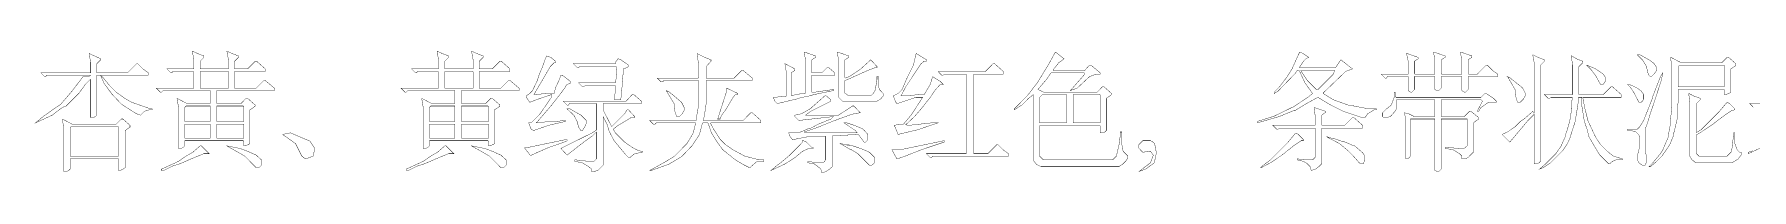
# Model space of a CAD drawing. Extents: x 94 to 452, y -72 to 1042.
# Drawn here: x 223.71 to 272.84, y 625.57 to 629.06 of the extents above; entities that cross this region are included whole.
import ezdxf

# ---------------------------------------------------------------- set-up
doc = ezdxf.new("R2010")
doc.units = 0
doc.header["$MEASUREMENT"] = 0
doc.layers.add('TREE_LAYER', color=7, linetype='Continuous')

msp = doc.modelspace()

# ---------------------------------------------------------------- linework, layer by layer
at = {"layer": 'TREE_LAYER', "const_width": 0.01, "elevation": 28}
for points in [[(225.279984, 628.979959), (225.279984, 628.979959), (225.279984, 628.952508), (225.321161, 628.7329), (225.321161, 628.430939), (225.307435, 628.430939), (223.89371, 628.430939), (224.003514, 628.321135), (224.030964, 628.321135), (224.072141, 628.362312), (225.307435, 628.362312), (225.321161, 628.348586), (225.279984, 628.334861), (225.101553, 628.321135), (224.799592, 627.923096), (224.47018, 627.538782), (223.976063, 627.195645), (223.742729, 627.003488), (224.223121, 627.223096), (224.511357, 627.442704), (224.621161, 627.48388), (224.991749, 627.854468), (225.17018, 628.101527), (225.307435, 628.238782), (225.321161, 628.238782), (225.321161, 627.154468), (225.389788, 627.154468), (225.458415, 627.181919), (225.499592, 627.223096), (225.499592, 628.348586), (225.499592, 628.362312), (225.609396, 628.362312), (225.609396, 628.348586), (225.705474, 628.128978), (225.732925, 628.087802), (225.938808, 627.813292), (226.199592, 627.538782), (226.625082, 627.264272), (226.748612, 627.223096), (226.858415, 627.3329), (226.99567, 627.374076), (227.078023, 627.374076), (227.078023, 627.401527), (227.036847, 627.401527), (226.487827, 627.593684), (226.29567, 627.703488), (226.048612, 627.881919), (225.856455, 628.074076), (225.664298, 628.30741), (225.609396, 628.348586), (225.623121, 628.362312), (226.968219, 628.362312), (226.968219, 628.430939), (226.954494, 628.444664), (226.817239, 628.540743), (226.666259, 628.691723), (226.638808, 628.691723), (226.378023, 628.430939), (225.499592, 628.430939), (225.499592, 628.430939), (225.499592, 628.691723), (225.609396, 628.801527), (225.609396, 628.828978), (225.430964, 628.911331), (225.279984, 628.979959), (225.279984, 628.979959)], [(228.230964, 629.048586), (228.230964, 629.048586), (228.230964, 629.034861), (228.272141, 628.815253), (228.272141, 628.540743), (228.258415, 628.540743), (227.503514, 628.540743), (227.613317, 628.430939), (227.640768, 628.430939), (227.681945, 628.472115), (228.258415, 628.472115), (228.272141, 628.45839), (228.272141, 627.991723), (228.258415, 627.991723), (227.201553, 627.991723), (227.311357, 627.881919), (227.352533, 627.881919), (227.39371, 627.923096), (228.738808, 627.923096), (228.738808, 627.90937), (228.738808, 627.552508), (228.738808, 627.552508), (228.079984, 627.552508), (227.791749, 627.703488), (227.832925, 627.456429), (227.832925, 626.276037), (227.915278, 626.276037), (227.97018, 626.303488), (228.011357, 626.344664), (228.011357, 626.481919), (228.011357, 626.495645), (229.685866, 626.495645), (229.699592, 626.481919), (229.699592, 626.344664), (229.740768, 626.344664), (229.836847, 626.385841), (229.878023, 626.413292), (229.878023, 627.374076), (230.015278, 627.470155), (230.029004, 627.48388), (230.029004, 627.511331), (229.809396, 627.703488), (229.768219, 627.703488), (229.617239, 627.552508), (228.930964, 627.552508), (228.930964, 627.552508), (228.930964, 627.90937), (228.930964, 627.923096), (230.578023, 627.923096), (230.578023, 627.991723), (230.317239, 628.211331), (230.276063, 628.211331), (230.056455, 627.991723), (229.438808, 627.991723), (229.438808, 627.991723), (229.438808, 628.45839), (229.438808, 628.472115), (230.317239, 628.472115), (230.317239, 628.540743), (230.07018, 628.760351), (230.029004, 628.760351), (229.809396, 628.540743), (229.438808, 628.540743), (229.438808, 628.540743), (229.438808, 628.760351), (229.548612, 628.870155), (229.548612, 628.911331), (229.37018, 628.979959), (229.2192, 629.048586), (229.2192, 629.048586), (229.2192, 629.034861), (229.260376, 628.815253), (229.260376, 628.540743), (229.246651, 628.540743), (228.450572, 628.540743), (228.450572, 628.540743), (228.450572, 628.760351), (228.560376, 628.870155), (228.560376, 628.911331), (228.381945, 628.979959), (228.230964, 629.048586), (228.230964, 629.048586)], [(235.230964, 629.048586), (235.230964, 629.048586), (235.230964, 629.034861), (235.272141, 628.815253), (235.272141, 628.540743), (235.258415, 628.540743), (234.503514, 628.540743), (234.613317, 628.430939), (234.640768, 628.430939), (234.681945, 628.472115), (235.258415, 628.472115), (235.272141, 628.45839), (235.272141, 627.991723), (235.258415, 627.991723), (234.201553, 627.991723), (234.311357, 627.881919), (234.352533, 627.881919), (234.39371, 627.923096), (235.738808, 627.923096), (235.738808, 627.90937), (235.738808, 627.552508), (235.738808, 627.552508), (235.079984, 627.552508), (234.791749, 627.703488), (234.832925, 627.456429), (234.832925, 626.276037), (234.915278, 626.276037), (234.97018, 626.303488), (235.011357, 626.344664), (235.011357, 626.481919), (235.011357, 626.495645), (236.685866, 626.495645), (236.699592, 626.481919), (236.699592, 626.344664), (236.740768, 626.344664), (236.836847, 626.385841), (236.878023, 626.413292), (236.878023, 627.374076), (237.015278, 627.470155), (237.029004, 627.48388), (237.029004, 627.511331), (236.809396, 627.703488), (236.768219, 627.703488), (236.617239, 627.552508), (235.930964, 627.552508), (235.930964, 627.552508), (235.930964, 627.90937), (235.930964, 627.923096), (237.578023, 627.923096), (237.578023, 627.991723), (237.317239, 628.211331), (237.276063, 628.211331), (237.056455, 627.991723), (236.438808, 627.991723), (236.438808, 627.991723), (236.438808, 628.45839), (236.438808, 628.472115), (237.317239, 628.472115), (237.317239, 628.540743), (237.07018, 628.760351), (237.029004, 628.760351), (236.809396, 628.540743), (236.438808, 628.540743), (236.438808, 628.540743), (236.438808, 628.760351), (236.548612, 628.870155), (236.548612, 628.911331), (236.37018, 628.979959), (236.2192, 629.048586), (236.2192, 629.048586), (236.2192, 629.034861), (236.260376, 628.815253), (236.260376, 628.540743), (236.246651, 628.540743), (235.450572, 628.540743), (235.450572, 628.540743), (235.450572, 628.760351), (235.560376, 628.870155), (235.560376, 628.911331), (235.381945, 628.979959), (235.230964, 629.048586), (235.230964, 629.048586)], [(238.374102, 628.911331), (238.360376, 628.897606), (238.332925, 628.842704), (238.250572, 628.60937), (238.140768, 628.348586), (238.113317, 628.252508), (238.113317, 628.238782), (237.962337, 627.923096), (237.879984, 627.840743), (237.783906, 627.772115), (237.783906, 627.730939), (237.879984, 627.593684), (237.89371, 627.593684), (238.072141, 627.662312), (238.511357, 627.813292), (238.511357, 627.799566), (238.511357, 627.730939), (238.47018, 627.689762), (238.181945, 627.264272), (237.921161, 627.003488), (237.852533, 627.003488), (237.921161, 626.825057), (237.989788, 626.78388), (238.429004, 626.934861), (238.909396, 627.044664), (238.909396, 627.072115), (238.881945, 627.072115), (238.648612, 627.044664), (238.442729, 627.044664), (238.113317, 627.003488), (238.072141, 627.003488), (238.511357, 627.511331), (238.881945, 627.991723), (238.936847, 628.087802), (238.964298, 628.101527), (239.060376, 628.142704), (239.060376, 628.170155), (239.046651, 628.18388), (238.813317, 628.362312), (238.772141, 628.362312), (238.730964, 628.238782), (238.621161, 628.005449), (238.59371, 627.895645), (238.579984, 627.840743), (238.401553, 627.840743), (238.04469, 627.813292), (238.003514, 627.813292), (238.3192, 628.348586), (238.47018, 628.60937), (238.579984, 628.719174), (238.621161, 628.719174), (238.621161, 628.760351), (238.483906, 628.870155), (238.374102, 628.911331), (238.374102, 628.911331)], [(242.67018, 628.979959), (242.67018, 628.979959), (242.67018, 628.925057), (242.711357, 628.705449), (242.711357, 628.293684), (242.697631, 628.279959), (241.530964, 628.279959), (241.640768, 628.170155), (241.681945, 628.170155), (241.723121, 628.211331), (242.697631, 628.211331), (242.711357, 628.211331), (242.711357, 627.497606), (242.642729, 627.099566), (242.642729, 627.072115), (241.311357, 627.072115), (241.421161, 626.962312), (241.462337, 626.962312), (241.503514, 627.003488), (242.629004, 627.003488), (242.629004, 627.003488), (242.560376, 626.715253), (242.381945, 626.413292), (242.011357, 626.042704), (241.736847, 625.877998), (241.311357, 625.644664), (241.352533, 625.644664), (241.860376, 625.823096), (242.230964, 626.042704), (242.532925, 626.35839), (242.738808, 626.674076), (242.821161, 626.989762), (242.834886, 627.003488), (242.972141, 627.003488), (242.985866, 626.989762), (243.081945, 626.715253), (243.2192, 626.495645), (243.383906, 626.262312), (243.425082, 626.221135), (243.768219, 625.946625), (244.001553, 625.80937), (244.166259, 625.727017), (244.179984, 625.727017), (244.385866, 625.905449), (244.578023, 625.905449), (244.578023, 625.946625), (244.454494, 625.946625), (244.029004, 626.056429), (243.699592, 626.234861), (243.479984, 626.385841), (243.329004, 626.536821), (243.150572, 626.811331), (243.054494, 626.989762), (243.068219, 627.003488), (244.49567, 627.003488), (244.49567, 627.072115), (244.248612, 627.291723), (244.207435, 627.291723), (243.987827, 627.072115), (242.848612, 627.072115), (242.848612, 627.085841), (242.889788, 627.250547), (242.903514, 627.401527), (242.930964, 627.552508), (242.930964, 628.211331), (242.930964, 628.211331), (244.248612, 628.211331), (244.248612, 628.279959), (243.987827, 628.499566), (243.946651, 628.499566), (243.727043, 628.279959), (242.930964, 628.279959), (242.930964, 628.293684), (242.930964, 628.60937), (243.068219, 628.760351), (243.068219, 628.801527), (242.889788, 628.870155), (242.67018, 628.979959), (242.67018, 628.979959)], [(245.74469, 629.021135), (245.730964, 629.021135), (245.730964, 628.993684), (245.772141, 628.815253), (245.772141, 627.854468), (245.730964, 627.840743), (245.676063, 627.840743), (245.387827, 627.785841), (245.360376, 627.785841), (245.360376, 628.430939), (245.47018, 628.499566), (245.47018, 628.499566), (245.47018, 628.540743), (245.181945, 628.691723), (245.223121, 628.444664), (245.223121, 627.772115), (245.19567, 627.75839), (244.852533, 627.730939), (244.89371, 627.621135), (244.962337, 627.552508), (245.483906, 627.676037), (245.497631, 627.676037), (245.621161, 627.717213), (245.634886, 627.717213), (245.74469, 627.744664), (245.772141, 627.744664), (245.881945, 627.772115), (245.89567, 627.772115), (246.0192, 627.813292), (246.032925, 627.813292), (246.568219, 627.923096), (246.568219, 627.950547), (246.540768, 627.950547), (246.060376, 627.881919), (245.991749, 627.881919), (245.991749, 627.881919), (245.950572, 627.881919), (245.950572, 627.881919), (245.950572, 628.348586), (245.950572, 628.362312), (246.609396, 628.362312), (246.609396, 628.430939), (246.430964, 628.581919), (246.389788, 628.581919), (246.238808, 628.430939), (245.950572, 628.430939), (245.950572, 628.430939), (245.950572, 628.801527), (246.060376, 628.870155), (246.060376, 628.870155), (246.060376, 628.911331), (245.74469, 629.021135), (245.74469, 629.021135)], [(246.691749, 629.021135), (246.678023, 629.021135), (246.678023, 628.993684), (246.7192, 628.815253), (246.7192, 627.730939), (246.829004, 627.621135), (247.817239, 627.621135), (247.927043, 627.689762), (247.99567, 627.772115), (247.99567, 627.840743), (247.885866, 627.950547), (247.858415, 628.060351), (247.858415, 628.321135), (247.817239, 628.321135), (247.817239, 628.238782), (247.776063, 627.991723), (247.776063, 627.950547), (247.707435, 627.840743), (247.638808, 627.772115), (247.007435, 627.772115), (246.897631, 627.854468), (246.897631, 628.211331), (246.911357, 628.211331), (247.556455, 628.499566), (247.776063, 628.581919), (247.817239, 628.581919), (247.817239, 628.60937), (247.638808, 628.801527), (247.336847, 628.527017), (247.021161, 628.321135), (246.911357, 628.279959), (246.897631, 628.293684), (246.897631, 628.801527), (247.007435, 628.870155), (247.007435, 628.870155), (247.007435, 628.911331), (246.691749, 629.021135), (246.691749, 629.021135)], [(248.942729, 628.979959), (248.929004, 628.952508), (248.860376, 628.650547), (248.681945, 628.293684), (248.530964, 627.950547), (248.421161, 627.840743), (248.283906, 627.772115), (248.352533, 627.593684), (248.39371, 627.552508), (248.929004, 627.730939), (249.121161, 627.730939), (249.121161, 627.730939), (249.079984, 627.662312), (248.791749, 627.223096), (248.572141, 626.962312), (248.489788, 626.962312), (248.311357, 626.934861), (248.421161, 626.674076), (248.997631, 626.811331), (249.560376, 627.003488), (249.381945, 627.003488), (248.750572, 626.934861), (248.69567, 626.934861), (248.640768, 626.948586), (248.681945, 626.989762), (248.887827, 627.181919), (249.079984, 627.401527), (249.340768, 627.730939), (249.491749, 627.950547), (249.629004, 628.101527), (249.711357, 628.101527), (249.629004, 628.18388), (249.409396, 628.321135), (249.340768, 628.101527), (249.162337, 627.799566), (249.162337, 627.813292), (249.09371, 627.813292), (248.572141, 627.772115), (248.503514, 627.772115), (248.640768, 628.0329), (249.079984, 628.691723), (249.162337, 628.760351), (249.230964, 628.760351), (249.230964, 628.801527), (248.942729, 628.979959), (248.942729, 628.979959)], [(252.923121, 629.021135), (252.909396, 629.00741), (252.89567, 628.979959), (252.730964, 628.677998), (252.401553, 628.142704), (252.113317, 627.772115), (251.742729, 627.401527), (251.742729, 627.374076), (251.962337, 627.511331), (252.154494, 627.703488), (252.278023, 627.799566), (252.291749, 627.799566), (252.291749, 627.799566), (252.291749, 625.946625), (252.291749, 625.9329), (252.374102, 625.823096), (252.511357, 625.754468), (254.748612, 625.754468), (254.748612, 625.768194), (254.84469, 625.823096), (254.940768, 625.919174), (254.99567, 626.015253), (254.99567, 626.08388), (254.968219, 626.08388), (254.858415, 626.193684), (254.817239, 626.413292), (254.817239, 626.742704), (254.776063, 626.742704), (254.776063, 626.6329), (254.748612, 626.440743), (254.748612, 626.413292), (254.666259, 626.056429), (254.556455, 625.946625), (252.579984, 625.946625), (252.47018, 626.056429), (252.47018, 626.921135), (252.483906, 626.934861), (254.185866, 626.934861), (254.199592, 626.921135), (254.199592, 626.715253), (254.240768, 626.715253), (254.336847, 626.742704), (254.378023, 626.78388), (254.378023, 627.703488), (254.515278, 627.799566), (254.529004, 627.813292), (254.529004, 627.840743), (254.309396, 628.0329), (254.268219, 628.0329), (254.117239, 627.881919), (252.579984, 627.881919), (252.429004, 627.950547), (252.415278, 627.950547), (252.662337, 628.238782), (252.799592, 628.430939), (253.746651, 628.430939), (253.760376, 628.389762), (253.348612, 627.923096), (253.540768, 627.991723), (253.897631, 628.321135), (254.076063, 628.389762), (254.199592, 628.389762), (254.199592, 628.430939), (253.938808, 628.650547), (253.897631, 628.650547), (253.760376, 628.499566), (252.868219, 628.499566), (252.854494, 628.513292), (253.0192, 628.719174), (253.17018, 628.828978), (252.923121, 629.021135), (252.923121, 629.021135)], [(259.923121, 629.021135), (259.909396, 629.021135), (259.881945, 628.966233), (259.689788, 628.540743), (259.552533, 628.321135), (259.332925, 628.0329), (259.181945, 627.881919), (259.181945, 627.840743), (259.291749, 627.90937), (259.772141, 628.403488), (259.840768, 628.499566), (259.89567, 628.499566), (259.89567, 628.499566), (260.060376, 628.142704), (260.279984, 627.840743), (260.142729, 627.730939), (259.703514, 627.442704), (259.689788, 627.442704), (259.154494, 627.181919), (259.140768, 627.181919), (258.701553, 627.044664), (258.701553, 627.003488), (259.3192, 627.181919), (259.758415, 627.360351), (259.785866, 627.360351), (260.101553, 627.552508), (260.430964, 627.730939), (260.774102, 627.525057), (261.158415, 627.3329), (261.69371, 627.154468), (261.776063, 627.154468), (261.858415, 627.264272), (262.036847, 627.374076), (262.105474, 627.374076), (262.105474, 627.401527), (261.84469, 627.401527), (261.707435, 627.442704), (261.597631, 627.456429), (261.57018, 627.470155), (261.460376, 627.48388), (261.432925, 627.497606), (261.29567, 627.511331), (260.87018, 627.662312), (260.581945, 627.840743), (260.581945, 627.854468), (260.609396, 627.881919), (261.227043, 628.472115), (261.4192, 628.540743), (261.089788, 628.801527), (261.076063, 628.787802), (260.938808, 628.581919), (259.909396, 628.581919), (259.89567, 628.581919), (259.909396, 628.595645), (260.0192, 628.760351), (260.101553, 628.842704), (260.17018, 628.870155), (260.005474, 628.979959), (259.923121, 629.021135), (259.923121, 629.021135)], [(263.752533, 629.021135), (263.738808, 629.021135), (263.738808, 628.993684), (263.779984, 628.815253), (263.779984, 628.403488), (263.779984, 628.389762), (263.203514, 628.389762), (263.189788, 628.403488), (263.189788, 628.760351), (263.299592, 628.828978), (263.299592, 628.870155), (262.983906, 628.979959), (262.97018, 628.979959), (262.97018, 628.966233), (263.011357, 628.774076), (263.011357, 628.403488), (263.011357, 628.389762), (262.242729, 628.389762), (262.352533, 628.279959), (262.39371, 628.279959), (262.421161, 628.321135), (263.011357, 628.321135), (263.011357, 628.321135), (263.011357, 627.923096), (263.079984, 627.881919), (263.121161, 627.881919), (263.189788, 627.950547), (263.189788, 628.321135), (263.203514, 628.321135), (263.779984, 628.321135), (263.779984, 628.321135), (263.779984, 627.950547), (263.848612, 627.923096), (263.889788, 627.923096), (263.958415, 627.991723), (263.958415, 628.321135), (263.972141, 628.321135), (264.548612, 628.321135), (264.548612, 628.321135), (264.548612, 627.923096), (264.617239, 627.881919), (264.658415, 627.881919), (264.727043, 627.950547), (264.727043, 628.321135), (264.740768, 628.321135), (265.578023, 628.321135), (265.578023, 628.389762), (265.427043, 628.499566), (265.276063, 628.650547), (265.248612, 628.650547), (264.987827, 628.389762), (264.740768, 628.389762), (264.727043, 628.403488), (264.727043, 628.801527), (264.836847, 628.870155), (264.836847, 628.911331), (264.521161, 629.021135), (264.507435, 629.021135), (264.507435, 628.993684), (264.548612, 628.815253), (264.548612, 628.403488), (264.548612, 628.389762), (263.972141, 628.389762), (263.958415, 628.403488), (263.958415, 628.801527), (264.068219, 628.870155), (264.068219, 628.911331), (263.752533, 629.021135), (263.752533, 629.021135)], [(266.59371, 628.938782), (266.579984, 628.938782), (266.579984, 628.925057), (266.621161, 628.705449), (266.621161, 627.277998), (266.621161, 627.277998), (266.607435, 627.277998), (266.579984, 627.3329), (266.346651, 627.127017), (266.223121, 627.044664), (266.058415, 626.879959), (265.852533, 626.742704), (265.701553, 626.674076), (265.921161, 626.454468), (266.442729, 627.072115), (266.621161, 627.250547), (266.621161, 627.250547), (266.621161, 625.836821), (266.689788, 625.836821), (266.758415, 625.864272), (266.799592, 625.905449), (266.799592, 628.650547), (266.909396, 628.760351), (266.909396, 628.801527), (266.730964, 628.870155), (266.59371, 628.938782), (266.59371, 628.938782)], [(267.691749, 628.911331), (267.678023, 628.911331), (267.678023, 628.88388), (267.7192, 628.664272), (267.7192, 627.881919), (267.7192, 627.881919), (267.7192, 627.813292), (267.705474, 627.813292), (266.909396, 627.813292), (267.0192, 627.703488), (267.060376, 627.703488), (267.101553, 627.730939), (267.705474, 627.730939), (267.705474, 627.730939), (267.691749, 627.525057), (267.691749, 627.525057), (267.691749, 627.470155), (267.691749, 627.456429), (267.691749, 627.401527), (267.678023, 627.401527), (267.678023, 627.319174), (267.636847, 627.05839), (267.581945, 626.866233), (267.568219, 626.811331), (267.527043, 626.701527), (267.499592, 626.591723), (267.389788, 626.344664), (267.238808, 626.125057), (266.936847, 625.823096), (266.772141, 625.685841), (266.881945, 625.727017), (267.087827, 625.864272), (267.430964, 626.20741), (267.568219, 626.413292), (267.59567, 626.468194), (267.650572, 626.591723), (267.650572, 626.605449), (267.787827, 627.030939), (267.829004, 627.277998), (267.87018, 627.525057), (267.883906, 627.717213), (267.883906, 627.730939), (267.966259, 627.730939), (267.979984, 627.730939), (267.979984, 627.497606), (268.007435, 627.3329), (268.048612, 627.072115), (268.089788, 626.934861), (268.089788, 626.921135), (268.117239, 626.879959), (268.185866, 626.605449), (268.378023, 626.276037), (268.487827, 626.097606), (268.748612, 625.836821), (268.776063, 625.836821), (268.858415, 625.905449), (268.954494, 625.946625), (269.146651, 625.946625), (269.146651, 625.974076), (268.885866, 626.056429), (268.707435, 626.193684), (268.515278, 626.385841), (268.378023, 626.591723), (268.158415, 627.05839), (268.089788, 627.3329), (268.089788, 627.346625), (268.062337, 627.428978), (268.062337, 627.442704), (268.007435, 627.730939), (268.021161, 627.730939), (269.105474, 627.730939), (269.105474, 627.813292), (268.858415, 628.0329), (268.817239, 628.0329), (268.597631, 627.813292), (267.897631, 627.813292), (267.897631, 627.840743), (267.897631, 627.881919), (267.897631, 628.60937), (268.007435, 628.719174), (268.007435, 628.760351), (267.829004, 628.828978), (267.691749, 628.911331), (267.691749, 628.911331)], [(269.654494, 628.938782), (269.572141, 628.938782), (269.723121, 628.787802), (269.832925, 628.60937), (269.860376, 628.45839), (269.901553, 628.362312), (269.942729, 628.321135), (269.97018, 628.321135), (270.052533, 628.403488), (270.121161, 628.499566), (270.121161, 628.581919), (270.038808, 628.705449), (269.901553, 628.801527), (269.654494, 628.938782), (269.654494, 628.938782)], [(270.532925, 628.870155), (270.5192, 628.870155), (270.5192, 628.842704), (270.560376, 628.623096), (270.560376, 627.552508), (270.5192, 627.072115), (270.5192, 626.989762), (270.450572, 626.619174), (270.450572, 626.591723), (270.299592, 626.234861), (270.230964, 626.125057), (270.011357, 625.864272), (269.901553, 625.754468), (269.942729, 625.754468), (270.107435, 625.891723), (270.272141, 626.056429), (270.491749, 626.372115), (270.601553, 626.6329), (270.601553, 626.687802), (270.629004, 626.770155), (270.67018, 626.948586), (270.711357, 627.127017), (270.711357, 627.48388), (270.738808, 627.579959), (270.738808, 627.950547), (270.752533, 627.950547), (272.056455, 627.950547), (272.056455, 627.950547), (272.056455, 627.813292), (272.097631, 627.813292), (272.19371, 627.840743), (272.248612, 627.881919), (272.248612, 628.540743), (272.385866, 628.636821), (272.385866, 628.650547), (272.385866, 628.691723), (272.179984, 628.870155), (272.138808, 628.870155), (271.987827, 628.719174), (270.821161, 628.719174), (270.532925, 628.870155), (270.532925, 628.870155)], [(228.450572, 628.45839), (228.450572, 628.472115), (229.246651, 628.472115), (229.260376, 628.45839), (229.260376, 627.991723), (229.246651, 627.991723), (228.450572, 627.991723), (228.450572, 627.991723), (228.450572, 628.45839), (228.450572, 628.45839)], [(235.450572, 628.45839), (235.450572, 628.472115), (236.246651, 628.472115), (236.260376, 628.45839), (236.260376, 627.991723), (236.246651, 627.991723), (235.450572, 627.991723), (235.450572, 627.991723), (235.450572, 628.45839), (235.450572, 628.45839)], [(240.4192, 628.828978), (240.405474, 628.828978), (240.336847, 628.7329), (240.350572, 628.691723), (240.336847, 628.691723), (239.129004, 628.691723), (239.238808, 628.581919), (239.279984, 628.581919), (239.321161, 628.60937), (240.350572, 628.60937), (240.378023, 628.485841), (240.378023, 628.444664), (240.336847, 628.142704), (239.279984, 628.142704), (239.389788, 628.0329), (239.430964, 628.0329), (239.458415, 628.060351), (240.336847, 628.060351), (240.336847, 628.046625), (240.309396, 627.662312), (240.487827, 627.662312), (240.529004, 628.087802), (240.529004, 628.156429), (240.556455, 628.430939), (240.556455, 628.540743), (240.57018, 628.540743), (240.666259, 628.581919), (240.707435, 628.60937), (240.707435, 628.650547), (240.487827, 628.801527), (240.4192, 628.828978), (240.4192, 628.828978)], [(251.179984, 628.691723), (251.138808, 628.691723), (250.9192, 628.472115), (249.560376, 628.472115), (249.67018, 628.362312), (249.711357, 628.362312), (249.738808, 628.389762), (250.356455, 628.389762), (250.37018, 628.389762), (250.37018, 626.125057), (250.356455, 626.125057), (249.230964, 626.125057), (249.340768, 626.015253), (249.381945, 626.015253), (249.409396, 626.056429), (251.578023, 626.056429), (251.578023, 626.125057), (251.427043, 626.234861), (251.276063, 626.385841), (251.248612, 626.385841), (250.987827, 626.125057), (250.589788, 626.125057), (250.589788, 626.125057), (250.589788, 628.389762), (250.589788, 628.389762), (251.427043, 628.389762), (251.427043, 628.472115), (251.179984, 628.691723), (251.179984, 628.691723)], [(259.936847, 628.499566), (259.950572, 628.499566), (260.897631, 628.499566), (260.911357, 628.499566), (260.87018, 628.389762), (260.430964, 627.950547), (260.389788, 627.950547), (260.129004, 628.211331), (259.936847, 628.499566), (259.936847, 628.499566)], [(268.130964, 628.650547), (268.117239, 628.650547), (268.240768, 628.527017), (268.378023, 628.348586), (268.460376, 628.197606), (268.515278, 628.101527), (268.529004, 628.101527), (268.597631, 628.101527), (268.666259, 628.211331), (268.666259, 628.279959), (268.597631, 628.389762), (268.378023, 628.540743), (268.130964, 628.650547), (268.130964, 628.650547)], [(270.299592, 628.430939), (270.230964, 628.321135), (270.011357, 627.75839), (270.011357, 627.730939), (269.750572, 627.072115), (269.640768, 626.893684), (269.572141, 626.825057), (269.283906, 626.825057), (269.283906, 626.78388), (269.39371, 626.78388), (269.530964, 626.742704), (269.613317, 626.660351), (269.640768, 626.564272), (269.640768, 626.413292), (269.613317, 626.221135), (269.613317, 626.193684), (269.572141, 626.097606), (269.572141, 625.946625), (269.613317, 625.864272), (269.709396, 625.795645), (269.791749, 625.795645), (269.832925, 625.891723), (269.832925, 626.056429), (269.791749, 626.193684), (269.791749, 626.825057), (269.832925, 626.921135), (269.874102, 627.044664), (269.97018, 627.360351), (269.997631, 627.428978), (270.272141, 628.266233), (270.272141, 628.293684), (270.299592, 628.430939), (270.299592, 628.430939)], [(270.779984, 628.650547), (270.779984, 628.650547), (272.056455, 628.650547), (272.056455, 628.650547), (272.056455, 628.0329), (272.056455, 628.0329), (270.752533, 628.0329), (270.738808, 628.0329), (270.738808, 628.60937), (270.779984, 628.650547), (270.779984, 628.650547)], [(241.791749, 627.923096), (241.791749, 627.923096), (241.805474, 627.895645), (242.011357, 627.552508), (242.038808, 627.319174), (242.079984, 627.195645), (242.079984, 627.181919), (242.162337, 627.181919), (242.24469, 627.264272), (242.299592, 627.360351), (242.299592, 627.442704), (242.230964, 627.579959), (242.203514, 627.60741), (242.011357, 627.772115), (241.874102, 627.881919), (241.791749, 627.923096), (241.791749, 627.923096)], [(243.521161, 627.991723), (243.507435, 627.991723), (243.507435, 627.881919), (243.260376, 627.113292), (243.329004, 627.113292), (243.37018, 627.223096), (243.479984, 627.360351), (243.699592, 627.730939), (243.768219, 627.813292), (243.836847, 627.813292), (243.836847, 627.840743), (243.521161, 627.991723), (243.521161, 627.991723)], [(262.640768, 627.881919), (262.613317, 627.881919), (262.613317, 627.730939), (262.530964, 627.511331), (262.39371, 627.401527), (262.283906, 627.291723), (262.283906, 627.181919), (262.311357, 627.154468), (262.39371, 627.154468), (262.503514, 627.181919), (262.613317, 627.305449), (262.681945, 627.401527), (262.681945, 627.621135), (262.668219, 627.648586), (262.681945, 627.662312), (263.779984, 627.662312), (263.779984, 627.662312), (263.779984, 627.195645), (263.779984, 627.181919), (263.189788, 627.181919), (263.025082, 627.264272), (262.901553, 627.291723), (262.942729, 627.127017), (262.942729, 625.974076), (263.011357, 625.974076), (263.079984, 626.056429), (263.079984, 627.113292), (263.09371, 627.113292), (263.779984, 627.113292), (263.779984, 627.113292), (263.779984, 625.644664), (263.848612, 625.617213), (263.889788, 625.617213), (263.958415, 625.685841), (263.958415, 627.113292), (263.972141, 627.113292), (264.685866, 627.113292), (264.699592, 627.113292), (264.699592, 626.344664), (264.617239, 626.276037), (264.466259, 626.276037), (264.274102, 626.289762), (264.068219, 626.303488), (264.068219, 626.276037), (264.301553, 626.234861), (264.479984, 626.125057), (264.548612, 626.056429), (264.548612, 625.974076), (264.630964, 625.974076), (264.727043, 626.015253), (264.878023, 626.166233), (264.878023, 627.003488), (265.029004, 627.113292), (265.029004, 627.154468), (264.809396, 627.3329), (264.768219, 627.3329), (264.617239, 627.181919), (263.972141, 627.181919), (263.958415, 627.195645), (263.958415, 627.662312), (263.972141, 627.662312), (265.097631, 627.662312), (265.138808, 627.621135), (264.987827, 627.3329), (265.029004, 627.3329), (265.097631, 627.442704), (265.317239, 627.593684), (265.536847, 627.593684), (265.536847, 627.621135), (265.454494, 627.703488), (265.248612, 627.840743), (265.207435, 627.840743), (265.097631, 627.730939), (262.668219, 627.730939), (262.654494, 627.75839), (262.640768, 627.881919), (262.640768, 627.881919)], [(265.852533, 628.321135), (265.852533, 628.321135), (265.866259, 628.30741), (266.072141, 627.950547), (266.099592, 627.717213), (266.140768, 627.593684), (266.140768, 627.593684), (266.223121, 627.593684), (266.305474, 627.676037), (266.360376, 627.772115), (266.360376, 627.854468), (266.291749, 627.991723), (266.264298, 628.019174), (266.072141, 628.170155), (265.934886, 628.279959), (265.852533, 628.321135), (265.852533, 628.321135)], [(269.325082, 628.101527), (269.283906, 628.101527), (269.366259, 628.019174), (269.462337, 627.881919), (269.613317, 627.593684), (269.681945, 627.593684), (269.723121, 627.634861), (269.750572, 627.689762), (269.750572, 627.813292), (269.681945, 627.90937), (269.572141, 627.991723), (269.434886, 628.060351), (269.325082, 628.101527), (269.325082, 628.101527)], [(228.038808, 627.470155), (228.052533, 627.48388), (228.738808, 627.48388), (228.738808, 627.470155), (228.738808, 627.044664), (228.738808, 627.044664), (228.011357, 627.044664), (228.011357, 627.044664), (228.011357, 627.442704), (228.038808, 627.470155), (228.038808, 627.470155)], [(228.930964, 627.470155), (228.930964, 627.48388), (229.685866, 627.48388), (229.699592, 627.470155), (229.699592, 627.044664), (229.685866, 627.044664), (228.930964, 627.044664), (228.930964, 627.044664), (228.930964, 627.470155), (228.930964, 627.470155)], [(235.038808, 627.470155), (235.052533, 627.48388), (235.738808, 627.48388), (235.738808, 627.470155), (235.738808, 627.044664), (235.738808, 627.044664), (235.011357, 627.044664), (235.011357, 627.044664), (235.011357, 627.442704), (235.038808, 627.470155), (235.038808, 627.470155)], [(235.930964, 627.470155), (235.930964, 627.48388), (236.685866, 627.48388), (236.699592, 627.470155), (236.699592, 627.044664), (236.685866, 627.044664), (235.930964, 627.044664), (235.930964, 627.044664), (235.930964, 627.470155), (235.930964, 627.470155)], [(240.858415, 627.813292), (240.817239, 627.813292), (240.638808, 627.621135), (238.840768, 627.621135), (238.950572, 627.511331), (238.991749, 627.511331), (239.0192, 627.552508), (239.787827, 627.552508), (239.787827, 627.552508), (239.787827, 626.797606), (239.664298, 626.715253), (238.772141, 626.276037), (238.950572, 626.08388), (239.44469, 626.468194), (239.678023, 626.6329), (239.787827, 626.742704), (239.787827, 626.742704), (239.787827, 625.974076), (239.7192, 625.905449), (239.568219, 625.905449), (239.211357, 625.946625), (239.17018, 625.946625), (239.17018, 625.905449), (239.389788, 625.864272), (239.568219, 625.754468), (239.650572, 625.685841), (239.650572, 625.617213), (239.7192, 625.617213), (239.829004, 625.644664), (239.979984, 625.795645), (239.979984, 627.168194), (239.979984, 627.181919), (240.089788, 626.976037), (240.158415, 626.756429), (240.29567, 626.495645), (240.625082, 626.097606), (240.707435, 626.015253), (240.748612, 626.015253), (240.885866, 626.125057), (241.105474, 626.166233), (241.105474, 626.193684), (240.99567, 626.20741), (240.817239, 626.303488), (240.597631, 626.454468), (240.336847, 626.715253), (240.268219, 626.825057), (240.4192, 626.934861), (240.762337, 627.140743), (240.776063, 627.154468), (240.885866, 627.154468), (240.885866, 627.181919), (240.707435, 627.374076), (240.666259, 627.374076), (240.597631, 627.264272), (240.227043, 626.893684), (239.979984, 627.374076), (239.979984, 627.552508), (239.979984, 627.552508), (241.078023, 627.552508), (241.078023, 627.621135), (240.858415, 627.813292), (240.858415, 627.813292)], [(239.032925, 627.401527), (238.950572, 627.401527), (239.142729, 627.223096), (239.238808, 627.044664), (239.279984, 626.879959), (239.348612, 626.78388), (239.389788, 626.78388), (239.458415, 626.893684), (239.499592, 626.989762), (239.499592, 627.072115), (239.348612, 627.223096), (239.032925, 627.401527), (239.032925, 627.401527)], [(246.362337, 627.772115), (246.321161, 627.772115), (246.183906, 627.648586), (245.964298, 627.456429), (245.923121, 627.415253), (245.662337, 627.264272), (245.47018, 627.223096), (245.47018, 627.181919), (245.579984, 627.072115), (246.568219, 627.181919), (246.568219, 627.181919), (246.499592, 627.113292), (246.129004, 626.962312), (245.923121, 626.852508), (245.854494, 626.838782), (245.634886, 626.742704), (245.621161, 626.742704), (245.525082, 626.715253), (245.291749, 626.715253), (245.332925, 626.605449), (245.401553, 626.523096), (245.827043, 626.605449), (246.197631, 626.605449), (246.197631, 626.605449), (246.266259, 626.605449), (246.266259, 626.605449), (246.334886, 626.605449), (246.334886, 626.619174), (246.348612, 626.605449), (246.348612, 625.946625), (246.279984, 625.864272), (246.074102, 625.864272), (245.868219, 625.905449), (245.840768, 625.905449), (245.840768, 625.864272), (246.0192, 625.836821), (246.129004, 625.754468), (246.211357, 625.685841), (246.238808, 625.576037), (246.362337, 625.617213), (246.458415, 625.685841), (246.540768, 625.754468), (246.540768, 626.619174), (246.540768, 626.6329), (246.609396, 626.6329), (246.609396, 626.6329), (246.678023, 626.6329), (246.691749, 626.6329), (246.760376, 626.6329), (246.760376, 626.646625), (246.829004, 626.646625), (246.829004, 626.646625), (246.897631, 626.646625), (246.911357, 626.646625), (246.979984, 626.646625), (246.979984, 626.660351), (247.048612, 626.660351), (247.048612, 626.660351), (247.117239, 626.660351), (247.130964, 626.660351), (247.199592, 626.660351), (247.199592, 626.674076), (247.268219, 626.674076), (247.281945, 626.674076), (247.446651, 626.454468), (247.487827, 626.454468), (247.556455, 626.523096), (247.556455, 626.674076), (247.4192, 626.825057), (247.172141, 626.934861), (247.158415, 626.934861), (246.952533, 627.003488), (246.87018, 627.003488), (247.199592, 626.78388), (247.254494, 626.715253), (247.240768, 626.715253), (245.799592, 626.715253), (245.730964, 626.742704), (246.060376, 626.852508), (246.609396, 627.072115), (246.650572, 627.085841), (247.103514, 627.250547), (247.336847, 627.291723), (247.158415, 627.48388), (247.117239, 627.48388), (246.7192, 627.223096), (245.785866, 627.223096), (245.772141, 627.223096), (245.923121, 627.3329), (245.923121, 627.3329), (246.499592, 627.621135), (246.499592, 627.621135), (246.499592, 627.662312), (246.362337, 627.772115), (246.362337, 627.772115)], [(252.538808, 627.799566), (252.552533, 627.813292), (253.238808, 627.813292), (253.238808, 627.799566), (253.238808, 627.003488), (253.238808, 627.003488), (252.483906, 627.003488), (252.47018, 627.003488), (252.47018, 627.730939), (252.538808, 627.799566), (252.538808, 627.799566)], [(253.430964, 627.799566), (253.430964, 627.813292), (254.185866, 627.813292), (254.199592, 627.799566), (254.199592, 627.003488), (254.185866, 627.003488), (253.430964, 627.003488), (253.430964, 627.003488), (253.430964, 627.799566), (253.430964, 627.799566)], [(260.321161, 627.442704), (260.321161, 627.442704), (260.321161, 627.428978), (260.348612, 627.236821), (260.348612, 626.934861), (260.348612, 626.934861), (259.140768, 626.934861), (259.250572, 626.825057), (259.291749, 626.825057), (259.332925, 626.852508), (260.348612, 626.852508), (260.348612, 626.852508), (260.348612, 626.015253), (260.279984, 625.946625), (260.074102, 625.946625), (259.868219, 625.974076), (259.840768, 625.974076), (259.840768, 625.946625), (260.0192, 625.905449), (260.129004, 625.836821), (260.211357, 625.754468), (260.238808, 625.644664), (260.362337, 625.685841), (260.458415, 625.754468), (260.540768, 625.836821), (260.540768, 626.852508), (260.540768, 626.852508), (261.707435, 626.852508), (261.707435, 626.934861), (261.460376, 627.154468), (261.4192, 627.154468), (261.199592, 626.934861), (260.540768, 626.934861), (260.540768, 626.934861), (260.540768, 627.223096), (260.636847, 627.291723), (260.650572, 627.291723), (260.650572, 627.3329), (260.321161, 627.442704), (260.321161, 627.442704)], [(271.040768, 627.840743), (271.040768, 627.840743), (271.040768, 627.827017), (271.068219, 627.60741), (271.068219, 626.056429), (271.136847, 625.946625), (271.246651, 625.864272), (272.276063, 625.864272), (272.34469, 625.905449), (272.454494, 625.974076), (272.536847, 626.08388), (272.536847, 626.166233), (272.49567, 626.166233), (272.427043, 626.234861), (272.358415, 626.413292), (272.358415, 626.715253), (272.317239, 626.715253), (272.317239, 626.619174), (272.276063, 626.262312), (272.248612, 626.166233), (272.138808, 626.056429), (271.329004, 626.056429), (271.260376, 626.125057), (271.260376, 626.660351), (271.397631, 626.742704), (271.727043, 626.962312), (272.07018, 627.223096), (272.276063, 627.360351), (272.358415, 627.374076), (272.358415, 627.401527), (272.207435, 627.552508), (272.138808, 627.593684), (271.9192, 627.3329), (271.397631, 626.811331), (271.287827, 626.742704), (271.260376, 626.715253), (271.260376, 626.728978), (271.260376, 627.552508), (271.37018, 627.662312), (271.37018, 627.703488), (271.178023, 627.772115), (271.040768, 627.840743), (271.040768, 627.840743)], [(275.529004, 627.552508), (272.783906, 627.552508), (272.89371, 627.442704)], [(224.511357, 627.113292), (224.511357, 627.113292), (224.511357, 627.085841), (224.552533, 626.866233), (224.552533, 625.617213), (224.634886, 625.617213), (224.689788, 625.644664), (224.730964, 625.685841), (224.730964, 625.974076), (224.730964, 625.974076), (226.117239, 625.974076), (226.117239, 625.974076), (226.117239, 625.644664), (226.158415, 625.644664), (226.254494, 625.685841), (226.309396, 625.727017), (226.309396, 626.78388), (226.446651, 626.879959), (226.446651, 626.893684), (226.446651, 626.934861), (226.240768, 627.113292), (226.199592, 627.113292), (226.048612, 626.962312), (224.799592, 626.962312), (224.511357, 627.113292), (224.511357, 627.113292)], [(224.758415, 626.893684), (224.772141, 626.893684), (226.117239, 626.893684), (226.117239, 626.893684), (226.117239, 626.056429), (226.117239, 626.056429), (224.730964, 626.056429), (224.730964, 626.056429), (224.730964, 626.852508), (224.758415, 626.893684), (224.758415, 626.893684)], [(228.011357, 626.962312), (228.011357, 626.962312), (228.738808, 626.962312), (228.738808, 626.962312), (228.738808, 626.564272), (228.738808, 626.564272), (228.011357, 626.564272), (228.011357, 626.564272), (228.011357, 626.962312), (228.011357, 626.962312)], [(228.930964, 626.962312), (228.930964, 626.962312), (229.685866, 626.962312), (229.699592, 626.962312), (229.699592, 626.564272), (229.685866, 626.564272), (228.930964, 626.564272), (228.930964, 626.564272), (228.930964, 626.962312), (228.930964, 626.962312)], [(235.011357, 626.962312), (235.011357, 626.962312), (235.738808, 626.962312), (235.738808, 626.962312), (235.738808, 626.564272), (235.738808, 626.564272), (235.011357, 626.564272), (235.011357, 626.564272), (235.011357, 626.962312), (235.011357, 626.962312)], [(235.930964, 626.962312), (235.930964, 626.962312), (236.685866, 626.962312), (236.699592, 626.962312), (236.699592, 626.564272), (236.685866, 626.564272), (235.930964, 626.564272), (235.930964, 626.564272), (235.930964, 626.962312), (235.930964, 626.962312)], [(231.04469, 626.715253), (231.017239, 626.715253), (230.811357, 626.674076), (231.181945, 626.413292), (231.360376, 626.056429), (231.47018, 625.974076), (231.689788, 626.056429), (231.730964, 626.276037), (231.59371, 626.481919), (231.04469, 626.715253), (231.04469, 626.715253)], [(238.950572, 626.523096), (238.89567, 626.523096), (237.838808, 626.303488), (237.742729, 626.303488), (237.742729, 626.276037), (237.89371, 626.08388), (237.934886, 626.08388), (238.113317, 626.166233), (238.429004, 626.303488), (238.676063, 626.385841), (238.936847, 626.481919), (238.950572, 626.495645), (238.950572, 626.523096), (238.950572, 626.523096)], [(245.703514, 626.495645), (245.689788, 626.495645), (245.689788, 626.454468), (245.305474, 626.070155), (245.058415, 625.864272), (244.962337, 625.795645), (244.783906, 625.644664), (245.19567, 625.836821), (245.47018, 626.015253), (245.689788, 626.193684), (245.868219, 626.276037), (245.991749, 626.276037), (245.991749, 626.303488), (245.950572, 626.303488), (245.799592, 626.454468), (245.703514, 626.495645), (245.703514, 626.495645)], [(246.774102, 626.413292), (246.760376, 626.413292), (247.048612, 626.248586), (247.089788, 626.234861), (247.268219, 626.125057), (247.597631, 625.795645), (247.666259, 625.795645), (247.748612, 625.864272), (247.748612, 626.015253), (247.597631, 626.166233), (247.350572, 626.276037), (247.336847, 626.276037), (247.130964, 626.344664), (247.034886, 626.35839), (247.021161, 626.372115), (246.952533, 626.372115), (246.774102, 626.413292), (246.774102, 626.413292)], [(249.738808, 626.495645), (248.476063, 626.234861), (248.242729, 626.234861), (248.379984, 625.987802), (248.39371, 625.974076), (248.627043, 626.056429), (249.079984, 626.234861), (249.738808, 626.454468), (249.738808, 626.454468), (249.738808, 626.495645), (249.738808, 626.495645)], [(255.640768, 626.495645), (255.421161, 626.495645), (255.311357, 626.385841), (255.311357, 626.276037), (255.421161, 626.166233), (255.640768, 626.193684), (255.723121, 626.08388), (255.640768, 625.864272), (255.311357, 625.617213), (255.503514, 625.685841), (255.750572, 625.864272), (255.805474, 626.125057), (255.791749, 626.303488), (255.736847, 626.440743), (255.640768, 626.495645), (255.640768, 626.495645)], [(259.813317, 626.715253), (259.772141, 626.687802), (259.579984, 626.454468), (259.058415, 625.9329), (258.962337, 625.864272), (258.783906, 625.727017), (258.811357, 625.727017), (259.072141, 625.864272), (259.401553, 626.08388), (259.730964, 626.344664), (259.936847, 626.481919), (259.950572, 626.495645), (260.0192, 626.495645), (260.0192, 626.523096), (259.868219, 626.674076), (259.813317, 626.715253), (259.813317, 626.715253)], [(260.705474, 626.605449), (260.678023, 626.605449), (261.048612, 626.413292), (261.309396, 626.193684), (261.432925, 626.070155), (261.638808, 625.836821), (261.707435, 625.836821), (261.721161, 625.836821), (261.776063, 625.9329), (261.776063, 626.056429), (261.707435, 626.152508), (261.487827, 626.344664), (261.432925, 626.35839), (261.213317, 626.454468), (261.103514, 626.481919), (260.87018, 626.564272), (260.829004, 626.564272), (260.705474, 626.605449), (260.705474, 626.605449)], [(228.491749, 626.344664), (228.450572, 626.344664), (228.24469, 626.166233), (228.052533, 626.056429), (227.832925, 625.905449), (227.352533, 625.685841), (227.352533, 625.644664), (227.434886, 625.65839), (227.654494, 625.768194), (227.874102, 625.836821), (228.189788, 625.974076), (228.560376, 626.125057), (228.711357, 626.125057), (228.491749, 626.344664), (228.491749, 626.344664)], [(229.232925, 626.344664), (229.2192, 626.344664), (229.562337, 626.152508), (229.727043, 626.056429), (230.056455, 625.727017), (230.138808, 625.727017), (230.207435, 625.795645), (230.207435, 625.946625), (230.056455, 626.08388), (229.809396, 626.193684), (229.589788, 626.276037), (229.507435, 626.289762), (229.232925, 626.344664), (229.232925, 626.344664)], [(235.491749, 626.344664), (235.450572, 626.344664), (235.24469, 626.166233), (235.052533, 626.056429), (234.832925, 625.905449), (234.352533, 625.685841), (234.352533, 625.644664), (234.434886, 625.65839), (234.654494, 625.768194), (234.874102, 625.836821), (235.189788, 625.974076), (235.560376, 626.125057), (235.711357, 626.125057), (235.491749, 626.344664), (235.491749, 626.344664)], [(236.232925, 626.344664), (236.2192, 626.344664), (236.562337, 626.152508), (236.727043, 626.056429), (237.056455, 625.727017), (237.138808, 625.727017), (237.207435, 625.795645), (237.207435, 625.946625), (237.056455, 626.08388), (236.809396, 626.193684), (236.589788, 626.276037), (236.507435, 626.289762), (236.232925, 626.344664), (236.232925, 626.344664)], [(272.866259, 626.20741), (272.742729, 626.166233), (272.742729, 626.125057), (273.099592, 626.289762)]]:
    msp.add_lwpolyline(points, dxfattribs=at)

doc.saveas('drawing.dxf')
